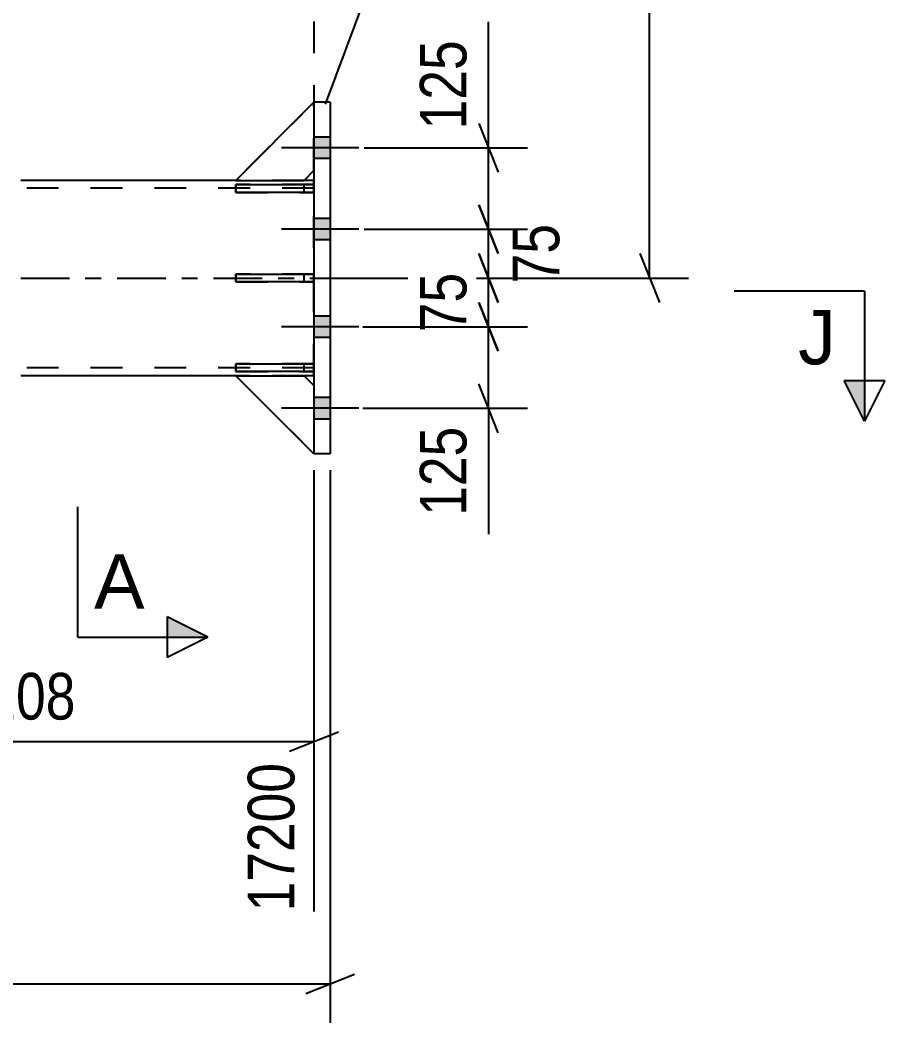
# Model space of a CAD drawing. Header units: millimetres. Extents: x -81 to 760, y -449 to 145.
# Drawn here: x 578.2 to 631.3, y -173.4 to -111.8 of the extents above; entities that cross this region are included whole.
import ezdxf

# ---------------------------------------------------------------- set-up
doc = ezdxf.new("R2010")
doc.units = ezdxf.units.MM
doc.linetypes.add('DXK_LINE_DOT2', pattern=[3.9198, 1.9599, -1.9599])
doc.linetypes.add('DXK_LINE_DOT3', pattern=[5.9187, 2.979, -0.9799, 0.9799, -0.9799])
doc.styles.add('Arial', font='ARIAL.TTF', dxfattribs={"height": 0.2})
doc.styles.add('Arial Narrow', font='ARIALN.TTF', dxfattribs={"height": 0.2})

# ---------------------------------------------------------------- blocks, each defined once
blk = doc.blocks.new('Part-389626899-6638 - 6530')
at = {"color": 2, "linetype": 'Continuous'}
for p, q in [((597.274, -116.8), (596.274, -116.8)), ((596.274, -116.8), (596.274, -138.4)), ((597.274, -116.8), (597.274, -138.4)), ((597.274, -138.4), (596.274, -138.4))]:
    blk.add_line(p, q, dxfattribs=at)
blk = doc.blocks.new('Part-389626899-6707 - 6530')
at = {"color": 2, "linetype": 'Continuous'}
for p, q in [((591.475, -121.6), (578.274, -121.6)), ((596.274, -121.6), (595.675, -121.6)), ((591.475, -133.6), (578.274, -133.6)), ((596.274, -133.6), (595.675, -133.6))]:
    blk.add_line(p, q, dxfattribs=at)
at = {"color": 7, "linetype": 'DXK_LINE_DOT2'}
for p, q in [((595.675, -121.6), (591.475, -121.6)), ((596.274, -133.6), (596.274, -121.6)), ((596.274, -122.08), (578.274, -122.08)), ((596.274, -133.12), (578.274, -133.12)), ((596.274, -133.6), (578.274, -133.6)), ((595.675, -133.6), (591.475, -133.6))]:
    blk.add_line(p, q, dxfattribs=at)
at = {"color": 7, "linetype": 'DXK_LINE_DOT3'}
blk.add_line((578.274, -127.6), (598.274, -127.6), dxfattribs=at)
blk = doc.blocks.new('Bolt-389626899-6809 - 6530')
at = {"linetype": 'Continuous'}
for points in [[(596.274, -118.94), (596.274, -120.26), (597.274, -120.26), (597.274, -118.94)], [(596.274, -118.94), (596.274, -120.26), (597.274, -120.26), (597.274, -118.94)], [(596.274, -118.94), (596.274, -120.26), (597.274, -120.26), (597.274, -118.94)], [(596.274, -123.94), (596.274, -125.26), (597.274, -125.26), (597.274, -123.94)], [(596.274, -123.94), (596.274, -125.26), (597.274, -125.26), (597.274, -123.94)], [(596.274, -129.94), (596.274, -131.26), (597.274, -131.26), (597.274, -129.94)], [(596.274, -129.94), (596.274, -131.26), (597.274, -131.26), (597.274, -129.94)], [(596.274, -134.94), (596.274, -136.26), (597.274, -136.26), (597.274, -134.94)], [(596.274, -134.94), (596.274, -136.26), (597.274, -136.26), (597.274, -134.94)], [(596.274, -134.94), (596.274, -136.26), (597.274, -136.26), (597.274, -134.94)]]:
    blk.add_hatch(color=1, dxfattribs=at).paths.add_polyline_path(points)
at = {"color": 1, "linetype": 'Continuous'}
for p, q in [((597.274, -118.94), (596.274, -118.94)), ((597.274, -118.94), (596.274, -118.94)), ((597.274, -118.94), (596.274, -118.94)), ((599.034, -119.6), (594.274, -119.6)), ((599.034, -119.6), (594.274, -119.6)), ((599.034, -119.6), (594.274, -119.6)), ((597.274, -120.26), (596.274, -120.26)), ((597.274, -120.26), (596.274, -120.26)), ((597.274, -120.26), (596.274, -120.26)), ((597.274, -123.94), (596.274, -123.94)), ((597.274, -123.94), (596.274, -123.94)), ((599.034, -124.6), (594.274, -124.6)), ((599.034, -124.6), (594.274, -124.6)), ((597.274, -125.26), (596.274, -125.26)), ((597.274, -125.26), (596.274, -125.26)), ((597.274, -129.94), (596.274, -129.94)), ((597.274, -129.94), (596.274, -129.94)), ((599.034, -130.6), (594.274, -130.6)), ((599.034, -130.6), (594.274, -130.6)), ((597.274, -131.26), (596.274, -131.26)), ((597.274, -131.26), (596.274, -131.26)), ((597.274, -134.94), (596.274, -134.94)), ((597.274, -134.94), (596.274, -134.94)), ((597.274, -134.94), (596.274, -134.94)), ((599.034, -135.6), (594.274, -135.6)), ((599.034, -135.6), (594.274, -135.6)), ((599.034, -135.6), (594.274, -135.6)), ((597.274, -136.26), (596.274, -136.26)), ((597.274, -136.26), (596.274, -136.26)), ((597.274, -136.26), (596.274, -136.26))]:
    blk.add_line(p, q, dxfattribs=at)
blk = doc.blocks.new('Part-389626899-6839 - 6530')
at = {"color": 2, "linetype": 'Continuous'}
for p, q in [((591.474, -127.36), (596.274, -127.36)), ((591.474, -127.84), (591.474, -127.36)), ((596.274, -127.36), (596.274, -127.84)), ((596.274, -127.84), (591.474, -127.84))]:
    blk.add_line(p, q, dxfattribs=at)
at = {"color": 7, "linetype": 'DXK_LINE_DOT2'}
blk.add_line((595.674, -127.84), (595.674, -127.36), dxfattribs=at)
blk = doc.blocks.new('Part-389626899-6842 - 6530')
at = {"color": 2, "linetype": 'Continuous'}
for p, q in [((591.474, -121.86), (596.274, -121.86)), ((591.474, -122.34), (591.474, -121.86)), ((596.274, -121.86), (596.274, -122.34)), ((596.274, -122.34), (591.474, -122.34))]:
    blk.add_line(p, q, dxfattribs=at)
at = {"color": 7, "linetype": 'DXK_LINE_DOT2'}
blk.add_line((595.674, -122.34), (595.674, -121.86), dxfattribs=at)
blk = doc.blocks.new('Part-389626899-6845 - 6530')
at = {"color": 2, "linetype": 'Continuous'}
for p, q in [((591.474, -132.86), (596.274, -132.86)), ((591.474, -133.34), (591.474, -132.86)), ((596.274, -132.86), (596.274, -133.34)), ((596.274, -133.34), (591.474, -133.34))]:
    blk.add_line(p, q, dxfattribs=at)
at = {"color": 7, "linetype": 'DXK_LINE_DOT2'}
blk.add_line((595.674, -133.34), (595.674, -132.86), dxfattribs=at)
blk = doc.blocks.new('Part-389626899-6848 - 6530')
at = {"color": 7, "linetype": 'DXK_LINE_DOT2'}
for p, q in [((596.274, -127.36), (591.474, -127.36)), ((591.474, -127.36), (591.474, -127.84)), ((595.674, -127.84), (595.674, -127.36)), ((596.274, -127.84), (596.274, -127.36)), ((591.474, -127.84), (596.274, -127.84))]:
    blk.add_line(p, q, dxfattribs=at)
blk = doc.blocks.new('Part-389626899-6851 - 6530')
at = {"color": 7, "linetype": 'DXK_LINE_DOT2'}
for p, q in [((596.274, -121.86), (591.474, -121.86)), ((591.474, -121.86), (591.474, -122.34)), ((595.674, -122.34), (595.674, -121.86)), ((596.274, -122.34), (596.274, -121.86)), ((591.474, -122.34), (596.274, -122.34))]:
    blk.add_line(p, q, dxfattribs=at)
blk = doc.blocks.new('Part-389626899-6854 - 6530')
at = {"color": 7, "linetype": 'DXK_LINE_DOT2'}
for p, q in [((596.274, -132.86), (591.474, -132.86)), ((591.474, -132.86), (591.474, -133.34)), ((595.674, -133.34), (595.674, -132.86)), ((596.274, -133.34), (596.274, -132.86)), ((591.474, -133.34), (596.274, -133.34))]:
    blk.add_line(p, q, dxfattribs=at)
blk = doc.blocks.new('Part-389626899-6857 - 6530')
at = {"color": 7, "linetype": 'DXK_LINE_DOT2'}
for p, q in [((591.475, -133.6), (595.675, -133.6)), ((596.275, -138.4), (591.475, -133.6)), ((595.675, -133.6), (596.275, -134.2)), ((596.275, -134.2), (596.275, -138.4))]:
    blk.add_line(p, q, dxfattribs=at)
blk = doc.blocks.new('Part-389626899-6860 - 6530')
at = {"color": 2, "linetype": 'Continuous'}
for p, q in [((596.275, -138.4), (591.475, -133.6)), ((591.475, -133.6), (595.675, -133.6)), ((595.675, -133.6), (596.275, -134.2))]:
    blk.add_line(p, q, dxfattribs=at)
at = {"color": 7, "linetype": 'DXK_LINE_DOT2'}
blk.add_line((596.275, -134.2), (596.275, -138.4), dxfattribs=at)
blk = doc.blocks.new('Part-389626899-6863 - 6530')
at = {"color": 7, "linetype": 'DXK_LINE_DOT2'}
for p, q in [((596.275, -116.8), (591.475, -121.6)), ((596.275, -121), (596.275, -116.8)), ((595.675, -121.6), (596.275, -121)), ((591.475, -121.6), (595.675, -121.6))]:
    blk.add_line(p, q, dxfattribs=at)
blk = doc.blocks.new('Part-389626899-6866 - 6530')
at = {"color": 2, "linetype": 'Continuous'}
for p, q in [((596.275, -116.8), (591.475, -121.6)), ((595.675, -121.6), (596.275, -121)), ((591.475, -121.6), (595.675, -121.6))]:
    blk.add_line(p, q, dxfattribs=at)
at = {"color": 7, "linetype": 'DXK_LINE_DOT2'}
blk.add_line((596.275, -121), (596.275, -116.8), dxfattribs=at)
blk = doc.blocks.new('Line-389626899-7860 - 6530')
at = {"color": 1, "linetype": 'DXK_LINE_DOT2'}
blk.add_line((596.274, -6), (596.274, -116.8), dxfattribs=at)
blk = doc.blocks.new('StraightDimension-389626899-69173 - 6530')
at = {"color": 7, "linetype": 'Continuous'}
for p, q in [((606.392, -123.1), (607.592, -126.1)), ((599.359, -124.6), (609.842, -124.6)), ((606.992, -127.6), (606.992, -124.6)), ((607.592, -129.1), (606.392, -126.1)), ((597.274, -127.6), (609.842, -127.6))]:
    blk.add_line(p, q, dxfattribs=at)
at = {"color": 0}
blk.add_wipeout([(611.942, -123.672), (607.742, -123.672), (607.742, -128.528), (611.942, -128.528)], dxfattribs=at)
at = {"color": 3, "style": 'Arial Narrow'}
blk.add_text('75', height=2.8633, rotation=90.00021, dxfattribs=at).set_placement((611.342, -127.928))
blk = doc.blocks.new('StraightDimension-389626899-7588 - 6530')
at = {"color": 7, "linetype": 'Continuous'}
for p, q in [((616.889, -127.6), (616.889, 0)), ((616.289, -126.1), (617.489, -129.1)), ((598.274, -127.6), (619.289, -127.6))]:
    blk.add_line(p, q, dxfattribs=at)
blk = doc.blocks.new('StraightDimension-389626899-39270 - 6530')
at = {"color": 7, "linetype": 'Continuous'}
for p, q in [((597.274, -139.4), (597.274, -173.351)), ((595.774, -171.551), (598.774, -170.351)), ((-41, -170.951), (597.274, -170.951))]:
    blk.add_line(p, q, dxfattribs=at)
blk = doc.blocks.new('StraightDimension-389626899-62959 - 6530')
at = {"color": 7, "linetype": 'Continuous'}
for p, q in [((559.694, -122.584), (559.694, -166.507)), ((596.274, -139.4), (596.274, -166.507)), ((561.194, -155.466), (558.194, -156.666)), ((594.774, -156.666), (597.774, -155.466)), ((559.694, -156.066), (596.274, -156.066))]:
    blk.add_line(p, q, dxfattribs=at)
at = {"color": 0}
blk.add_wipeout([(582.241, -155.316), (582.241, -151.116), (573.728, -151.116), (573.728, -155.316)], dxfattribs=at)
at = {"color": 3, "style": 'Arial Narrow'}
blk.add_text('2208', height=2.8633, dxfattribs=at).set_placement((574.328, -154.716))
at = {"color": 0, "linetype": 'Continuous'}
blk.add_wipeout([(595.674, -156.766), (591.474, -156.766), (591.474, -167.107), (595.674, -167.107)], dxfattribs=at)
at = {"color": 3, "linetype": 'Continuous', "style": 'Arial Narrow'}
blk.add_text('17200', height=2.8633, rotation=90.00021, dxfattribs=at).set_placement((595.074, -166.507))
blk = doc.blocks.new('StraightDimension-389626899-69172 - 6530')
at = {"color": 7, "linetype": 'Continuous'}
for p, q in [((606.992, -119.6), (606.992, -111.866)), ((606.992, -119.6), (606.992, -111.866)), ((606.392, -118.1), (607.592, -121.1)), ((599.359, -119.6), (609.392, -119.6)), ((606.992, -124.6), (606.992, -119.6)), ((607.592, -126.1), (606.392, -123.1)), ((599.359, -124.6), (609.392, -124.6))]:
    blk.add_line(p, q, dxfattribs=at)
at = {"color": 0}
blk.add_wipeout([(606.242, -112.391), (602.042, -112.391), (602.042, -119.075), (606.242, -119.075)], dxfattribs=at)
at = {"color": 3, "style": 'Arial Narrow'}
blk.add_text('125', height=2.8633, rotation=90.00021, dxfattribs=at).set_placement((605.642, -118.475))
blk = doc.blocks.new('StraightDimension-389626899-69174 - 6530')
at = {"color": 7, "linetype": 'Continuous'}
for p, q in [((606.392, -126.1), (607.592, -129.1)), ((597.274, -127.6), (609.392, -127.6)), ((606.992, -130.6), (606.992, -127.6)), ((607.592, -132.1), (606.392, -129.1)), ((599.285, -130.6), (609.392, -130.6))]:
    blk.add_line(p, q, dxfattribs=at)
at = {"color": 0}
blk.add_wipeout([(606.242, -126.672), (602.042, -126.672), (602.042, -131.528), (606.242, -131.528)], dxfattribs=at)
at = {"color": 3, "style": 'Arial Narrow'}
blk.add_text('75', height=2.8633, rotation=90.00021, dxfattribs=at).set_placement((605.642, -130.928))
blk = doc.blocks.new('StraightDimension-389626899-69175 - 6530')
at = {"color": 7, "linetype": 'Continuous'}
for p, q in [((606.392, -129.1), (607.592, -132.1)), ((599.285, -130.6), (609.392, -130.6)), ((606.992, -135.6), (606.992, -130.6)), ((607.592, -137.1), (606.392, -134.1)), ((599.285, -135.6), (609.392, -135.6)), ((606.992, -135.6), (606.992, -143.334)), ((606.992, -135.6), (606.992, -143.334))]:
    blk.add_line(p, q, dxfattribs=at)
at = {"color": 0}
blk.add_wipeout([(606.242, -136.125), (602.042, -136.125), (602.042, -142.809), (606.242, -142.809)], dxfattribs=at)
at = {"color": 3, "style": 'Arial Narrow'}
blk.add_text('125', height=2.8633, rotation=90.00021, dxfattribs=at).set_placement((605.642, -142.209))
blk = doc.blocks.new('Mark-389626899-6634 - 6530')
at = {"color": 30, "linetype": 'Continuous'}
for p, q in [((596.986, -116.932), (599.556, -110.048)), ((599.556, -110.048), (606.967, -110.048))]:
    blk.add_line(p, q, dxfattribs=at)
at = {"color": 0}
blk.add_wipeout([(606.367, -109.448), (606.367, -106.448), (600.156, -106.448), (600.156, -109.448)], dxfattribs=at)
blk.add_wipeout([(606.367, -109.448), (606.367, -106.448), (600.156, -106.448), (600.156, -109.448)], dxfattribs=at)
at = {"color": 3, "style": 'Arial Narrow'}
blk.add_text('SP2', height=2.8633, dxfattribs=at).set_placement((600.156, -109.448))
blk = doc.blocks.new('SectionMark-389626899-7858 - 6530')
at = {"linetype": 'Continuous'}
for points in [[(587.261, -95.017), (587.261, -93.767), (589.761, -93.767)], [(587.263, -149.663), (587.263, -148.413), (589.763, -149.663)]]:
    blk.add_hatch(color=6, dxfattribs=at).paths.add_polyline_path(points)
at = {"color": 6, "linetype": 'Continuous'}
for p, q in [((587.261, -95.017), (587.261, -92.517)), ((587.261, -92.517), (589.761, -93.767)), ((581.761, -93.768), (589.761, -93.767)), ((581.761, -93.768), (581.761, -101.768)), ((589.761, -93.767), (587.261, -95.017)), ((581.763, -149.663), (581.763, -141.663)), ((589.763, -149.663), (587.263, -148.413)), ((587.263, -148.413), (587.263, -150.913)), ((581.763, -149.663), (589.763, -149.663)), ((589.763, -149.663), (587.263, -150.913))]:
    blk.add_line(p, q, dxfattribs=at)
at = {"color": 0, "linetype": 'Continuous'}
for points in [[(585.872, -99.018), (585.872, -95.518), (582.761, -95.518), (582.761, -99.018)], [(585.873, -147.913), (585.873, -144.413), (582.763, -144.413), (582.763, -147.913)]]:
    blk.add_wipeout(points, dxfattribs=at)
at = {"color": 3, "linetype": 'Continuous', "style": 'Arial'}
for p in [(582.761, -99.018), (582.763, -147.913)]:
    blk.add_text('A', height=3.343, dxfattribs=at).set_placement(p)
blk = doc.blocks.new('SectionMark-389626899-48739 - 6530')
at = {"linetype": 'Continuous'}
blk.add_hatch(color=6, dxfattribs=at).paths.add_polyline_path([(628.844, -133.9), (630.094, -133.9), (630.094, -136.4)])
at = {"color": 6, "linetype": 'Continuous'}
for p, q in [((630.094, -128.4), (622.094, -128.4)), ((630.094, -128.4), (630.094, -136.4)), ((628.844, -133.9), (631.344, -133.9)), ((630.094, -136.4), (628.844, -133.9)), ((631.344, -133.9), (630.094, -136.4))]:
    blk.add_line(p, q, dxfattribs=at)
at = {"color": 0, "linetype": 'Continuous'}
blk.add_wipeout([(628.344, -132.9), (628.344, -129.4), (626.01, -129.4), (626.01, -132.9)], dxfattribs=at)
at = {"color": 3, "linetype": 'Continuous', "style": 'Arial'}
blk.add_text('J', height=3.343, dxfattribs=at).set_placement((626.01, -132.9))

msp = doc.modelspace()

# ---------------------------------------------------------------- block references
for name in ['Line-389626899-7860 - 6530', 'Part-389626899-6863 - 6530', 'Part-389626899-6866 - 6530', 'Part-389626899-6638 - 6530', 'Bolt-389626899-6809 - 6530', 'Part-389626899-6707 - 6530', 'Part-389626899-6842 - 6530', 'Part-389626899-6851 - 6530', 'Part-389626899-6839 - 6530', 'Part-389626899-6848 - 6530', 'Part-389626899-6845 - 6530', 'Part-389626899-6854 - 6530', 'Part-389626899-6857 - 6530', 'Part-389626899-6860 - 6530', 'StraightDimension-389626899-39270 - 6530']:
    msp.add_blockref(name, (0, 0))

# ---------------------------------------------------------------- next in the draw order: block references
msp.add_blockref('StraightDimension-389626899-69173 - 6530', (0, 0))

# ---------------------------------------------------------------- next in the draw order: block references
for name in ['StraightDimension-389626899-7588 - 6530', 'StraightDimension-389626899-62959 - 6530']:
    msp.add_blockref(name, (0, 0))

# ---------------------------------------------------------------- next in the draw order: block references
for name in ['SectionMark-389626899-7858 - 6530', 'StraightDimension-389626899-69172 - 6530']:
    msp.add_blockref(name, (0, 0))

# ---------------------------------------------------------------- next in the draw order: block references
for name in ['Mark-389626899-6634 - 6530', 'StraightDimension-389626899-69174 - 6530']:
    msp.add_blockref(name, (0, 0))

# ---------------------------------------------------------------- next in the draw order: block references
msp.add_blockref('StraightDimension-389626899-69175 - 6530', (0, 0))

# ---------------------------------------------------------------- next in the draw order: block references
msp.add_blockref('SectionMark-389626899-48739 - 6530', (0, 0))

doc.saveas('drawing.dxf')
